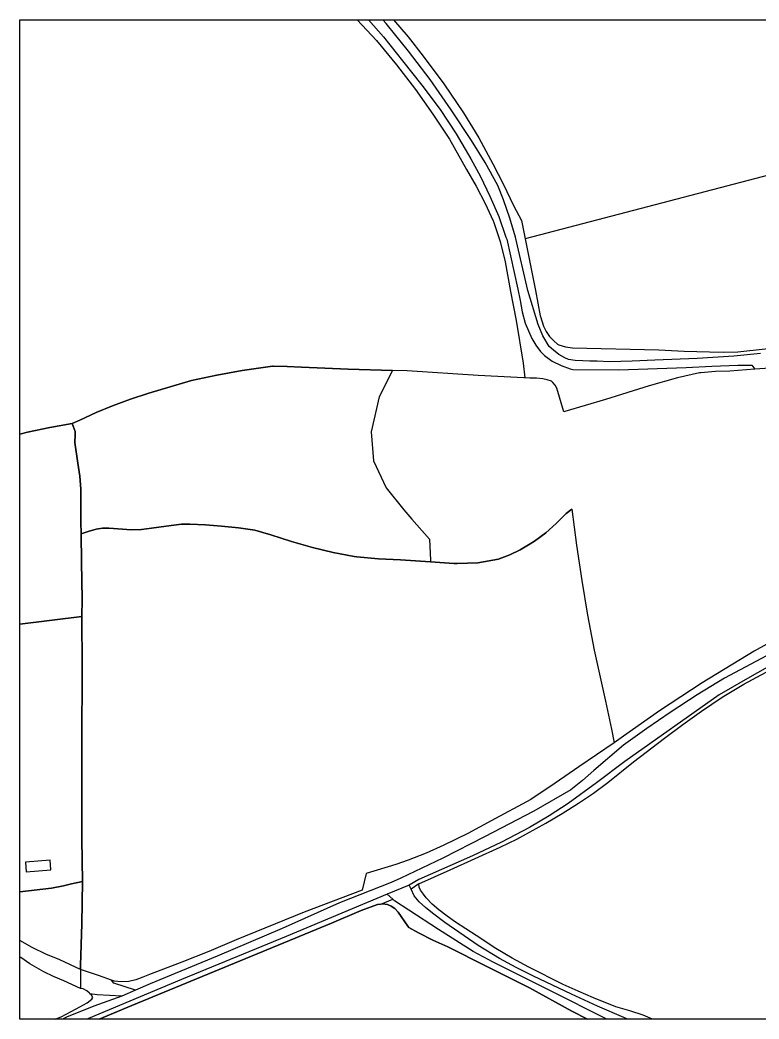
# Model space of a CAD drawing. Header units: metres. Extents: x 230335 to 230730, y 242537 to 242792.
# Drawn here: x 230335 to 230523.8, y 242537 to 242792 of the extents above; entities that cross this region are included whole.
import ezdxf

# ---------------------------------------------------------------- set-up
doc = ezdxf.new("R2010")
doc.units = ezdxf.units.M
doc.linetypes.add('GDI_SOLID_1250_0', pattern=[0])
doc.layers.add('0 Meta ... Border', color=178, linetype='Continuous', lineweight=25, true_color=0x000000)
doc.layers.add('Boundary', color=96, linetype='Continuous', lineweight=25, true_color=0x008000)
doc.layers.add('Building', color=1, linetype='Continuous', true_color=0xff0000)
doc.layers.add('Road or track', color=140, linetype='Continuous', true_color=0x00bfff)

msp = doc.modelspace()

# ---------------------------------------------------------------- linework, layer by layer
at = {"layer": '0 Meta ... Border'}
msp.add_lwpolyline([(230335, 242537), (230335, 242792), (230661, 242792), (230661, 242537), (230335, 242537)], dxfattribs=at)
at = {"layer": 'Boundary', "linetype": 'GDI_SOLID_1250_0'}
for points in [[(230421.14, 242792), (230426.03, 242786.78), (230431.19, 242780.58), (230436.04, 242774.28), (230440.48, 242767.96), (230444.72, 242761.57), (230449.07, 242753.84), (230451.5, 242749.58), (230453.82, 242745.2), (230455.84, 242740.73), (230455.93, 242740.53), (230457.63, 242735.47), (230458.9, 242730.23), (230460.26, 242722.71), (230461.72, 242715.29), (230463.55, 242704.38), (230463.93, 242700.67)], [(230430.41, 242792), (230434.11, 242787.66), (230438, 242782.75), (230443.3, 242775.67), (230448.29, 242768.3), (230452.2, 242761.91), (230455.8, 242755.31), (230458.52, 242750), (230461.03, 242744.68), (230463.13, 242740.78), (230463.99, 242736.14)], [(230561.33, 242761.58), (230463.99, 242736.14)], [(230463.99, 242736.14), (230464.43, 242733.98), (230466.63, 242722.98), (230467.23, 242719.68), (230467.83, 242716.48), (230467.93, 242716.28), (230468.73, 242713.88), (230469.43, 242712.48), (230470.23, 242711.18), (230471.33, 242710.08), (230472.33, 242709.28), (230472.63, 242709.08), (230474.33, 242708.58), (230476.13, 242708.28), (230498.13, 242707.78), (230504.63, 242707.48), (230511.13, 242707.28), (230514.73, 242707.18), (230518.33, 242707.28), (230525.33, 242708.08), (230529.43, 242708.38), (230530.98, 242708.5)], [(230435.11, 242664.55), (230439.58, 242659.48), (230439.87, 242654.12), (230439.87, 242653.66), (230432.18, 242654.17), (230426.58, 242654.47), (230421.08, 242654.97), (230420.38, 242655.07), (230414.98, 242656.07), (230409.68, 242657.37), (230404.38, 242658.87), (230399.08, 242660.57), (230394.98, 242661.77), (230390.78, 242662.37), (230386.48, 242662.77), (230382.38, 242663.17), (230378.38, 242663.27), (230376.28, 242663.27), (230372.38, 242662.77), (230368.58, 242662.27), (230366.08, 242661.97), (230363.48, 242661.87), (230357.68, 242662.27), (230356.08, 242662.27), (230354.48, 242662.07), (230352.38, 242661.47), (230350.61, 242660.81), (230350.58, 242663.87), (230350.58, 242670.98), (230350.58, 242672.27), (230350.28, 242675.57), (230349.78, 242678.87), (230349.03, 242684.15), (230349.14, 242686.1), (230349.06, 242686.98), (230348.36, 242688.98), (230350.26, 242689.87), (230354.47, 242691.83), (230358.67, 242693.51), (230363.24, 242695.24), (230367.95, 242696.75), (230373.33, 242698.39), (230378.81, 242699.94), (230385.31, 242701.31), (230391.79, 242702.49), (230399.47, 242703.62), (230399.66, 242703.63), (230403.21, 242703.54), (230406.89, 242703.34), (230418.84, 242702.9), (230430.14, 242702.57), (230426.77, 242695.82), (230424.68, 242686.89), (230425.28, 242679.44), (230428.56, 242672.59), (230433.02, 242666.93), (230435.11, 242664.55)], [(230430.14, 242702.57), (230418.84, 242702.9), (230406.89, 242703.34), (230403.21, 242703.54), (230399.66, 242703.63), (230399.47, 242703.62), (230391.79, 242702.49), (230385.31, 242701.31), (230378.81, 242699.94), (230373.33, 242698.39), (230367.95, 242696.75), (230363.24, 242695.24), (230358.67, 242693.51), (230354.47, 242691.83), (230350.26, 242689.87), (230348.36, 242688.98)], [(230430.14, 242702.57), (230426.77, 242695.82), (230424.68, 242686.89), (230425.28, 242679.44), (230428.56, 242672.59), (230433.02, 242666.93), (230435.11, 242664.55), (230439.58, 242659.48), (230439.87, 242654.12), (230439.87, 242653.66)], [(230463.93, 242700.67), (230463.71, 242700.68), (230452.06, 242701.27), (230433.88, 242702.46), (230430.14, 242702.57)], [(230522.73, 242702.88), (230516.29, 242702.33), (230512.66, 242702.24), (230508.94, 242701.94), (230508.54, 242701.92), (230502.95, 242700.7), (230495.69, 242698.6), (230484.56, 242695.17), (230474.15, 242692.04), (230473.92, 242691.98), (230472.12, 242697.98), (230471.72, 242698.78), (230471.12, 242699.48), (230470.72, 242699.78), (230469.62, 242700.18), (230468.52, 242700.38), (230466.92, 242700.58), (230465.22, 242700.58), (230463.93, 242700.67)], [(230529.03, 242703.28), (230522.73, 242702.88)], [(230335, 242686.27), (230336.96, 242686.78), (230342.66, 242687.98), (230348.36, 242688.98), (230349.06, 242686.98), (230349.14, 242686.1), (230349.03, 242684.15), (230349.78, 242678.87), (230350.28, 242675.57), (230350.58, 242672.27), (230350.58, 242670.98), (230350.58, 242663.87), (230350.61, 242660.81), (230350.68, 242653.57), (230350.88, 242644.17), (230350.78, 242639.77), (230335, 242637.79), (230335, 242686.27)], [(230348.36, 242688.98), (230342.66, 242687.98), (230336.96, 242686.78), (230335, 242686.27)], [(230348.36, 242688.98), (230349.06, 242686.98), (230349.14, 242686.1), (230349.03, 242684.15), (230349.78, 242678.87), (230350.28, 242675.57), (230350.58, 242672.27), (230350.58, 242670.98), (230350.58, 242663.87), (230350.61, 242660.81)], [(230486.78, 242607.47), (230477.78, 242601.37), (230471.68, 242597.17), (230465.48, 242593.07), (230455.38, 242587.57), (230449.38, 242584.37), (230443.28, 242581.37), (230438.78, 242579.37), (230434.18, 242577.57), (230430.98, 242576.47), (230423.38, 242574.17), (230422.38, 242569.87), (230407.58, 242564.27), (230390.18, 242557.17), (230383.28, 242554.27), (230376.38, 242551.47), (230368.08, 242548.37), (230366.38, 242547.67), (230364.58, 242546.97), (230362.78, 242546.57), (230360.88, 242546.47), (230359.18, 242546.67), (230358.35, 242546.95), (230355.08, 242548.07), (230350.48, 242549.67), (230350.48, 242550.67), (230350.78, 242561.27), (230350.98, 242572.07), (230350.78, 242582.87), (230350.78, 242607.27), (230350.88, 242626.77), (230350.78, 242639.77), (230350.88, 242644.17), (230350.68, 242653.57), (230350.61, 242660.81), (230352.38, 242661.47), (230354.48, 242662.07), (230356.08, 242662.27), (230357.68, 242662.27), (230363.48, 242661.87), (230366.08, 242661.97), (230368.58, 242662.27), (230372.38, 242662.77), (230376.28, 242663.27), (230378.38, 242663.27), (230382.38, 242663.17), (230386.48, 242662.77), (230390.78, 242662.37), (230394.98, 242661.77), (230399.08, 242660.57), (230404.38, 242658.87), (230409.68, 242657.37), (230414.98, 242656.07), (230420.38, 242655.07), (230421.08, 242654.97), (230426.58, 242654.47), (230432.18, 242654.17), (230439.87, 242653.66), (230445.78, 242653.27), (230446.68, 242653.27), (230451.98, 242653.47), (230457.18, 242654.37), (230457.38, 242654.47), (230460.08, 242655.47), (230462.78, 242656.77), (230465.28, 242658.27), (230466.38, 242658.97), (230469.28, 242661.07), (230471.98, 242663.47), (230474.48, 242666.07), (230475.96, 242667.15), (230477.18, 242657.97), (230478.48, 242648.97), (230479.98, 242640.07), (230481.68, 242631.17), (230484.58, 242618.17), (230486.08, 242610.97), (230486.78, 242607.47)], [(230475.96, 242667.15), (230474.48, 242666.07), (230471.98, 242663.47), (230469.28, 242661.07), (230466.38, 242658.97), (230465.28, 242658.27), (230462.78, 242656.77), (230460.08, 242655.47), (230457.38, 242654.47), (230457.18, 242654.37), (230451.98, 242653.47), (230446.68, 242653.27), (230445.78, 242653.27), (230439.87, 242653.66)], [(230475.96, 242667.15), (230477.18, 242657.97), (230478.48, 242648.97), (230479.98, 242640.07), (230481.68, 242631.17), (230484.58, 242618.17), (230486.08, 242610.97), (230486.78, 242607.47)], [(230439.87, 242653.66), (230432.18, 242654.17), (230426.58, 242654.47), (230421.08, 242654.97), (230420.38, 242655.07), (230414.98, 242656.07), (230409.68, 242657.37), (230404.38, 242658.87), (230399.08, 242660.57), (230394.98, 242661.77), (230390.78, 242662.37), (230386.48, 242662.77), (230382.38, 242663.17), (230378.38, 242663.27), (230376.28, 242663.27), (230372.38, 242662.77), (230368.58, 242662.27), (230366.08, 242661.97), (230363.48, 242661.87), (230357.68, 242662.27), (230356.08, 242662.27), (230354.48, 242662.07), (230352.38, 242661.47), (230350.61, 242660.81)], [(230350.61, 242660.81), (230350.68, 242653.57), (230350.88, 242644.17), (230350.78, 242639.77)], [(230570.43, 242658.08), (230561.7, 242653.94), (230558.22, 242649.5), (230553.26, 242646.97), (230548.07, 242644.37), (230541.21, 242640.69), (230535.48, 242637.87), (230528.98, 242634.47), (230522.48, 242630.87), (230509.28, 242622.77), (230498.38, 242615.67), (230489.18, 242609.17), (230486.78, 242607.47)], [(230436.88, 242571.47), (230444.88, 242575.07), (230457.68, 242580.87), (230461.88, 242582.87), (230469.28, 242586.97), (230473.48, 242589.47), (230477.68, 242592.07), (230481.48, 242594.67), (230485.18, 242597.37), (230491.68, 242602.67), (230499.58, 242608.67), (230504.28, 242612.17), (230509.08, 242615.57), (230514.38, 242619.17), (230519.88, 242622.47), (230524.28, 242624.87), (230528.68, 242627.17), (230537.28, 242631.17), (230544.08, 242634.17), (230545.98, 242634.77), (230569.83, 242648.3)], [(230335, 242637.79), (230350.78, 242639.77), (230350.88, 242626.77), (230350.78, 242607.27), (230350.78, 242582.87), (230350.98, 242572.07), (230348.18, 242571.47), (230346.08, 242570.97), (230343.08, 242570.37), (230335, 242569.49), (230335, 242637.79)], [(230350.78, 242639.77), (230335, 242637.79)], [(230350.78, 242639.77), (230350.88, 242626.77), (230350.78, 242607.27), (230350.78, 242582.87), (230350.98, 242572.07)], [(230496.59, 242537), (230494.2, 242537.98), (230490.76, 242539.09), (230487.21, 242540.1), (230481.48, 242542.4), (230477.54, 242544.14), (230473.75, 242545.8), (230464.94, 242550.25), (230460.74, 242552.52), (230456.54, 242555), (230451.51, 242558.28), (230446.28, 242561.75), (230444.11, 242563.25), (230441.96, 242564.84), (230440.31, 242566.34), (230438.76, 242567.94), (230438.04, 242568.85), (230437.31, 242569.85), (230436.99, 242570.66), (230436.88, 242571.47), (230444.88, 242575.07), (230457.68, 242580.87), (230461.88, 242582.87), (230469.28, 242586.97), (230473.48, 242589.47), (230477.68, 242592.07), (230481.48, 242594.67), (230485.18, 242597.37), (230491.68, 242602.67), (230499.58, 242608.67), (230504.28, 242612.17), (230509.08, 242615.57), (230514.38, 242619.17), (230519.88, 242622.47), (230524.28, 242624.87)], [(230486.78, 242607.47), (230477.78, 242601.37), (230471.68, 242597.17), (230465.48, 242593.07), (230455.38, 242587.57), (230449.38, 242584.37), (230443.28, 242581.37), (230438.78, 242579.37), (230434.18, 242577.57), (230430.98, 242576.47), (230423.38, 242574.17), (230422.38, 242569.87), (230407.58, 242564.27), (230390.18, 242557.17), (230383.28, 242554.27), (230376.38, 242551.47), (230368.08, 242548.37), (230366.38, 242547.67), (230364.58, 242546.97), (230362.78, 242546.57), (230360.88, 242546.47), (230359.18, 242546.67), (230358.35, 242546.95)], [(230342.68, 242577.57), (230336.38, 242577.07), (230336.58, 242574.57), (230342.88, 242575.07), (230342.68, 242577.57)], [(230335, 242569.49), (230343.08, 242570.37), (230346.08, 242570.97), (230348.18, 242571.47), (230350.98, 242572.07)], [(230350.98, 242572.07), (230350.78, 242561.27), (230350.48, 242550.67), (230350.48, 242549.67)], [(230436.88, 242571.47), (230434.89, 242570.12)], [(230496.59, 242537), (230494.2, 242537.98), (230490.76, 242539.09), (230487.21, 242540.1), (230481.48, 242542.4), (230477.54, 242544.14), (230473.75, 242545.8), (230464.94, 242550.25), (230460.74, 242552.52), (230456.54, 242555), (230451.51, 242558.28), (230446.28, 242561.75), (230444.11, 242563.25), (230441.96, 242564.84), (230440.31, 242566.34), (230438.76, 242567.94), (230438.04, 242568.85), (230437.31, 242569.85), (230436.99, 242570.66), (230436.88, 242571.47)], [(230355.19, 242537), (230363.58, 242540.47), (230402.38, 242556.47), (230414.58, 242561.47), (230422.18, 242564.67), (230426.28, 242566.27), (230427.13, 242566.34), (230427.59, 242566.38), (230428.91, 242566.19), (230429.83, 242565.79), (230430.75, 242565.2), (230431.57, 242564.3), (230434.05, 242560.68), (230434.36, 242560.37), (230436.82, 242558.99), (230440.49, 242557.1), (230444.27, 242555.43), (230454.28, 242550.38), (230465.11, 242544.94), (230475.98, 242538.99), (230479.92, 242537), (230355.19, 242537)], [(230427.13, 242566.34), (230426.28, 242566.27), (230422.18, 242564.67), (230414.58, 242561.47), (230402.38, 242556.47), (230363.58, 242540.47), (230355.19, 242537)], [(230427.13, 242566.34), (230430.21, 242567.59)], [(230479.92, 242537), (230475.98, 242538.99), (230465.11, 242544.94), (230454.28, 242550.38), (230444.27, 242555.43), (230440.49, 242557.1), (230436.82, 242558.99), (230434.36, 242560.37), (230434.05, 242560.68), (230431.57, 242564.3), (230430.75, 242565.2), (230429.83, 242565.79), (230428.91, 242566.19), (230427.59, 242566.38), (230427.13, 242566.34)], [(230350.48, 242549.67), (230345.18, 242552.07), (230341.58, 242553.57), (230338.08, 242555.27), (230335, 242557.07)], [(230350.48, 242544.77), (230346.18, 242546.77), (230343.58, 242547.87), (230341.08, 242549.07), (230337.48, 242551.07), (230335.18, 242552.67), (230335, 242552.72)], [(230350.48, 242549.67), (230350.48, 242544.77)], [(230358.35, 242546.95), (230355.08, 242548.07), (230350.48, 242549.67)], [(230344.03, 242537), (230345.48, 242537.57), (230349.38, 242539.57), (230352.18, 242541.17), (230353.38, 242542.07), (230353.58, 242542.47), (230353.28, 242543.07), (230352.88, 242543.47)], [(230352.88, 242543.47), (230352.78, 242543.57), (230352.08, 242544.17), (230351.18, 242544.67), (230350.48, 242544.77)], [(230524.79, 242537), (230496.59, 242537)]]:
    msp.add_lwpolyline(points, dxfattribs=at)
at = {"layer": 'Building', "color": 251, "linetype": 'GDI_SOLID_1250_0', "true_color": 0x5b5b5b}
msp.add_lwpolyline([(230342.68, 242577.57), (230336.38, 242577.07), (230336.58, 242574.57), (230342.88, 242575.07), (230342.68, 242577.57)], dxfattribs=at)
at = {"layer": 'Road or track', "linetype": 'GDI_SOLID_1250_0'}
for points in [[(230424.04, 242792), (230427.82, 242787.67), (230432.71, 242781.59), (230437.6, 242775.4), (230442.29, 242769.12), (230446.39, 242762.93), (230450.19, 242756.54), (230452.61, 242752.01), (230455.02, 242747), (230457.33, 242741.88), (230459.13, 242736.58), (230459.33, 242736.08), (230462.13, 242723.28), (230462.73, 242720.38), (230463.23, 242717.48), (230464.03, 242714.58), (230465.73, 242710.68), (230466.73, 242708.98), (230467.93, 242707.38), (230468.93, 242706.38), (230470.93, 242704.88), (230473.23, 242703.78), (230475.53, 242702.98), (230476.23, 242702.78), (230487.93, 242702.68), (230505.13, 242703.28), (230511.73, 242703.68), (230518.33, 242703.88), (230521.93, 242703.88), (230522.73, 242702.88)], [(230524.13, 242706.88), (230517.33, 242706.18), (230507.93, 242705.58), (230497.13, 242705.18), (230491.33, 242704.88), (230485.53, 242704.78), (230482.43, 242704.88), (230480.53, 242704.88), (230478.73, 242704.98), (230476.83, 242705.08), (230475.13, 242705.38), (230474.13, 242705.78), (230472.63, 242706.58), (230471.23, 242707.68), (230470.13, 242708.68), (230468.53, 242711.38), (230467.33, 242714.28), (230464.73, 242722.98), (230461.53, 242736.58), (230460.13, 242741.38), (230458.53, 242746.08), (230457.02, 242749.75), (230453.82, 242755.6), (230450.32, 242761.25), (230445.13, 242769.08), (230439.73, 242776.81), (230434.24, 242784.04), (230428.54, 242791.07), (230427.64, 242792)], [(230530.98, 242632.47), (230522.98, 242628.27), (230514.98, 242623.97), (230507.98, 242619.77), (230501.08, 242615.27), (230495.08, 242611.17), (230489.18, 242606.87), (230481.58, 242600.47), (230478.68, 242597.87), (230475.68, 242595.47), (230466.28, 242590.07), (230453.68, 242583.47), (230442.98, 242578.07), (230432.28, 242572.97), (230429.78, 242571.87), (230416.58, 242566.67), (230401.98, 242560.07), (230385.38, 242553.07), (230368.28, 242545.97), (230364.48, 242544.37)], [(230529.28, 242628.67), (230521.38, 242624.27), (230513.58, 242619.77), (230489.48, 242602.77), (230482.28, 242597.27), (230474.98, 242591.97), (230470.18, 242588.87), (230465.18, 242585.87), (230457.98, 242582.17), (230450.58, 242578.67), (230436.88, 242572.57), (230434.38, 242571.17)], [(230428.78, 242568.87), (230402.98, 242558.07), (230376.28, 242547.07), (230352.48, 242537.17), (230352.08, 242537)], [(230434.38, 242571.17), (230428.78, 242568.87)], [(230430.21, 242567.59), (230428.78, 242568.87)], [(230434.89, 242570.12), (230434.38, 242571.17)], [(230490.16, 242537), (230489.26, 242537.36), (230482.5, 242540.29), (230475.86, 242543.32), (230466.15, 242547.96), (230461.76, 242550.13), (230457.46, 242552.41), (230452.03, 242555.79), (230443.53, 242561.66), (230440.34, 242564.05), (230438.59, 242565.45), (230436.95, 242566.95), (230435.71, 242568.45), (230434.89, 242570.12)], [(230484.88, 242537), (230483.15, 242537.79), (230472.06, 242543.46), (230461.11, 242548.9), (230455.89, 242551.47), (230450.78, 242554.24), (230441.87, 242559.81), (230434.28, 242564.79), (230430.7, 242567.17), (230430.21, 242567.59)], [(230364.48, 242544.37), (230358.98, 242546.17), (230358.35, 242546.95)], [(230360.98, 242542.87), (230354.68, 242543.17), (230352.88, 242543.47)], [(230364.48, 242544.37), (230360.98, 242542.87)], [(230360.98, 242542.87), (230353.88, 242540.27), (230346.88, 242537.47), (230345.87, 242537)]]:
    msp.add_lwpolyline(points, dxfattribs=at)

doc.saveas('drawing.dxf')
